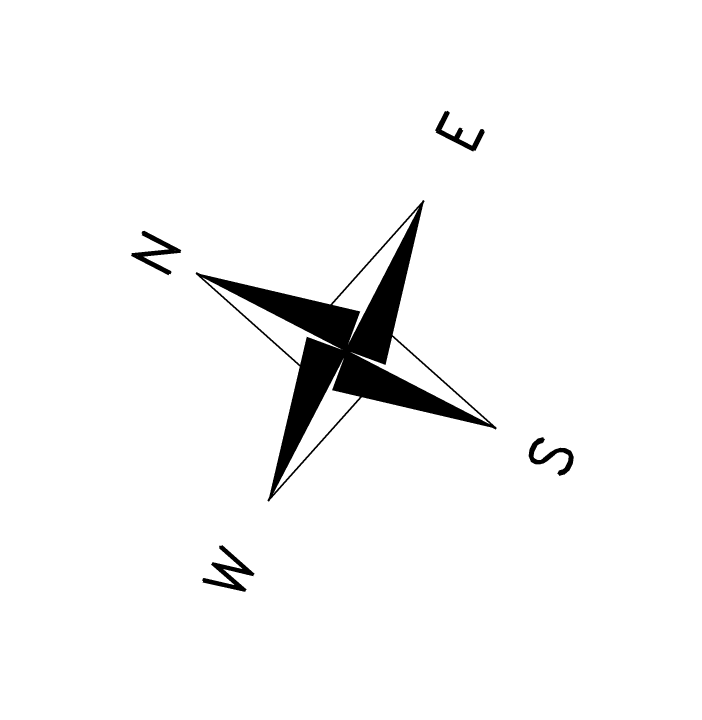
# Paper-space layout 'Layout1' of a CAD drawing. Header units: metres. Extents: x -33 to 439, y 1 to 287.
# Drawn here: x -32.9 to 7.41, y 245.26 to 286.65 of the extents above; entities that cross this region are included whole.
import ezdxf
from ezdxf.enums import TextEntityAlignment as Align

# ---------------------------------------------------------------- set-up
doc = ezdxf.new("R2010")
doc.units = ezdxf.units.M
doc.layers.add('VORMISTUS', color=7, linetype='Continuous', true_color=0xffffff)
doc.styles.add('textstyle19', font='romand')
doc.styles.add('textstyle20', font='romand')
doc.styles.add('textstyle21', font='romand')
doc.styles.add('textstyle22', font='romand')

# ---------------------------------------------------------------- blocks, each defined once
blk = doc.blocks.new('põhi-lõuna')
at = {"layer": 'VORMISTUS', "color": 5, "true_color": 0x0000ff}
blk.add_lwpolyline([(-154.06, 830.611, 0, 2.5, 0), (-152.847, 820.685, 0, 0, 0)], format="xyseb", dxfattribs=at)
at = {"layer": 'VORMISTUS'}
for points in [[(-154.06, 830.611), (-156.584, 820.825), (-154.084, 820.507)], [(-143.98, 820.482), (-153.766, 823.006), (-154.084, 820.507)], [(-164.189, 820.531), (-154.402, 818.007), (-154.084, 820.507)], [(-154.109, 810.402), (-151.585, 820.189), (-154.084, 820.507)]]:
    blk.add_lwpolyline(points, close=True, dxfattribs=at)
for points in [[(-164.189, 820.531, 0, 2.5, 0), (-154.263, 821.744, 0, 0, 0)], [(-143.98, 820.482, 0, 2.5, 0), (-153.906, 819.269, 0, 0, 0)]]:
    blk.add_lwpolyline(points, format="xyseb", dxfattribs=at)
at = {"layer": 'VORMISTUS', "color": 42, "true_color": 0xcc9900}
blk.add_lwpolyline([(-154.109, 810.402, 0, 2.5, 0), (-155.322, 820.328, 0, 0, 0)], format="xyseb", dxfattribs=at)
at = {"layer": 'VORMISTUS', "color": 5, "true_color": 0x0000ff, "style": 'textstyle21'}
blk.add_text('N', height=2.5, dxfattribs=at).set_placement((-154.09, 833.278), align=Align.MIDDLE_CENTER)
at = {"layer": 'VORMISTUS'}
for s, style, p in [('W', 'textstyle19', (-169.054, 820.54)), ('E', 'textstyle22', (-139.342, 820.472))]:
    blk.add_text(s, height=2.5, dxfattribs=dict(at, style=style)).set_placement(p, align=Align.MIDDLE_CENTER)
at = {"layer": 'VORMISTUS', "color": 42, "true_color": 0xcc9900, "style": 'textstyle20'}
blk.add_text('S', height=2.5, dxfattribs=at).set_placement((-154.09, 806.717), align=Align.MIDDLE_CENTER)

psp = doc.layouts.get("Layout1")

# ---------------------------------------------------------------- block references
at = {"layer": 'VORMISTUS', "linetype": 'Continuous', "rotation": 62.72658102102534}
psp.add_blockref('põhi-lõuna', (786.865, 27.468), dxfattribs=at)

doc.saveas('drawing.dxf')
